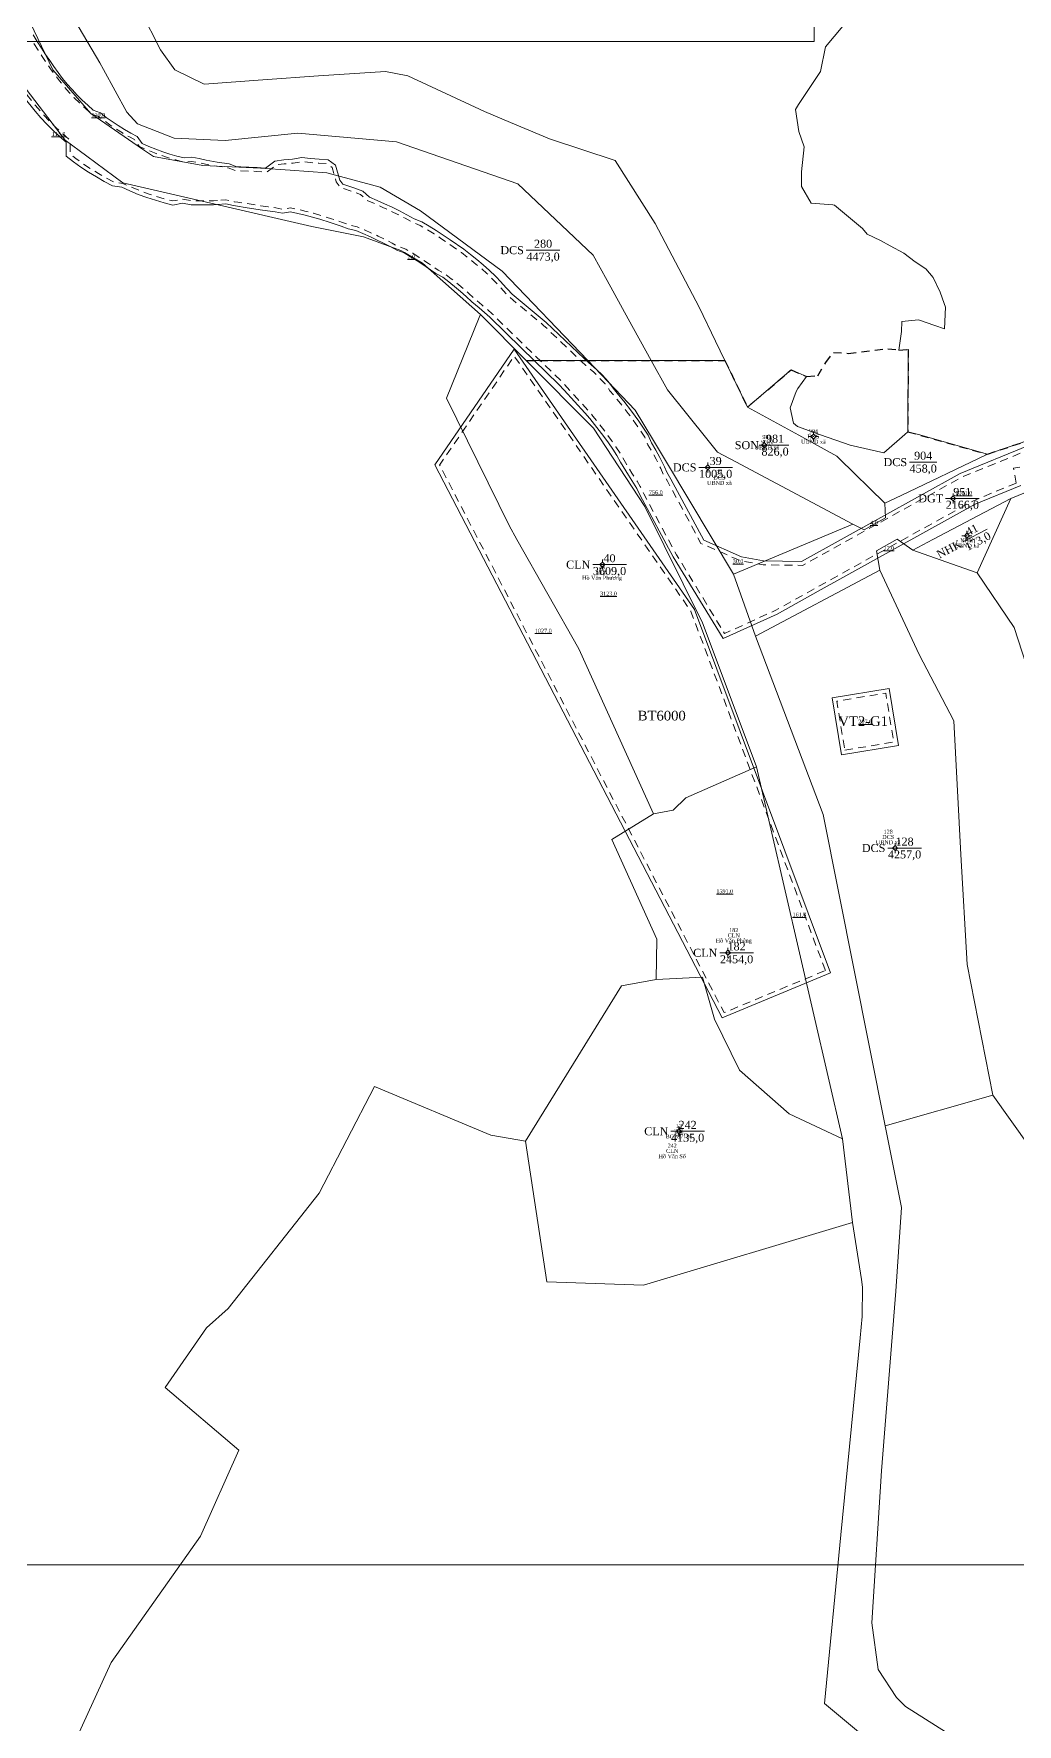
# Model space of a CAD drawing. Header units: metres. Extents: x 542180 to 550635, y 1840441 to 1846931.
# Drawn here: x 547072.3 to 547318, y 1841659.2 to 1842081.6 of the extents above; entities that cross this region are included whole.
import ezdxf
from ezdxf.enums import TextEntityAlignment as Align

# ---------------------------------------------------------------- set-up
doc = ezdxf.new("R2010")
doc.units = ezdxf.units.M
doc.header["$MEASUREMENT"] = 0
doc.linetypes.add('DGN Style 2', pattern=[3.355162, 2.013097, -1.342065])
for name, color, linetype, lineweight in [('Level 10', 7, 'Continuous', 0), ('Level 11', 7, 'Continuous', 0), ('Level 13', 7, 'Continuous', 0), ('Level 15', 7, 'Continuous', 0), ('Level 19', 7, 'Continuous', 0), ('Level 2', 7, 'Continuous', 0), ('Level 28', 7, 'Continuous', 0), ('Level 30', 7, 'Continuous', 0), ('Level 34', 7, 'Continuous', 0), ('Level 4', 7, 'Continuous', 0), ('Level 5', 7, 'Continuous', 0), ('Level 6', 7, 'Continuous', 0), ('Level 62', 7, 'Continuous', 0)]:
    doc.layers.add(name, color=color, linetype=linetype, lineweight=lineweight)
doc.styles.add('Style-Times New Roman', font='times.ttf')

# ---------------------------------------------------------------- blocks, each defined once
blk = doc.blocks.new('CENTRD')
at = {"layer": 'Level 11', "linetype": 'Continuous', "lineweight": 0}
h = blk.add_hatch(color=1, dxfattribs=at)
edge = h.paths.add_edge_path()
edge.add_arc((0, 0), 1.5, 0, 360)
at = {"layer": 'Level 11', "color": 1, "linetype": 'Continuous', "lineweight": 0}
for p, q in [((-6.25, 0), (-12.5, 0)), ((0, 6.25), (-6.25, 0)), ((-6.25, 0), (0, -6.25)), ((0, 12.5), (0, 6.25)), ((6.25, 0), (0, 6.25)), ((0, -6.25), (6.25, 0)), ((12.5, 0), (6.25, 0)), ((0, -6.25), (0, -12.5))]:
    blk.add_line(p, q, dxfattribs=at)
blk = doc.blocks.new('N_THUA_135')
at = {"layer": 'Level 13', "color": 1, "linetype": 'Continuous', "lineweight": 0}
blk.add_line((-1.84954, 0), (6.56046, 0), dxfattribs=at)
at = {"layer": 'Level 13', "color": 5, "linetype": 'Continuous', "lineweight": 0, "style": 'Style-Times New Roman'}
blk.add_text('280', height=2, dxfattribs=at).set_placement((2.35546, 1.6), align=Align.MIDDLE_CENTER)
at = {"layer": 'Level 2', "color": 3, "linetype": 'Continuous', "lineweight": 0, "style": 'Style-Times New Roman'}
blk.add_text('DCS', height=2, dxfattribs=at).set_placement((-2.44954, 0), align=Align.MIDDLE_RIGHT)
at = {"layer": 'Level 4', "color": 1, "linetype": 'Continuous', "lineweight": 0, "style": 'Style-Times New Roman'}
blk.add_text('4473,0', height=2, dxfattribs=at).set_placement((2.35546, -1.6), align=Align.MIDDLE_CENTER)
blk = doc.blocks.new('N_THUA_206')
at = {"layer": 'Level 13', "color": 1, "linetype": 'Continuous', "lineweight": 0}
blk.add_line((-2.231984, 0), (6.178016, 0), dxfattribs=at)
at = {"layer": 'Level 13', "color": 5, "linetype": 'Continuous', "lineweight": 0, "style": 'Style-Times New Roman'}
blk.add_text('39', height=2, dxfattribs=at).set_placement((1.973016, 1.6), align=Align.MIDDLE_CENTER)
at = {"layer": 'Level 2', "color": 3, "linetype": 'Continuous', "lineweight": 0, "style": 'Style-Times New Roman'}
blk.add_text('DCS', height=2, dxfattribs=at).set_placement((-2.831984, 0), align=Align.MIDDLE_RIGHT)
at = {"layer": 'Level 4', "color": 1, "linetype": 'Continuous', "lineweight": 0, "style": 'Style-Times New Roman'}
blk.add_text('1005,0', height=2, dxfattribs=at).set_placement((1.973016, -1.6), align=Align.MIDDLE_CENTER)
blk = doc.blocks.new('N_THUA_207')
at = {"layer": 'Level 13', "color": 1, "linetype": 'Continuous', "lineweight": 0}
blk.add_line((-2.429253, 0), (5.980747, 0), dxfattribs=at)
at = {"layer": 'Level 13', "color": 5, "linetype": 'Continuous', "lineweight": 0, "style": 'Style-Times New Roman'}
blk.add_text('40', height=2, dxfattribs=at).set_placement((1.775747, 1.6), align=Align.MIDDLE_CENTER)
at = {"layer": 'Level 2', "color": 3, "linetype": 'Continuous', "lineweight": 0, "style": 'Style-Times New Roman'}
blk.add_text('CLN', height=2, dxfattribs=at).set_placement((-3.029253, 0), align=Align.MIDDLE_RIGHT)
at = {"layer": 'Level 4', "color": 1, "linetype": 'Continuous', "lineweight": 0, "style": 'Style-Times New Roman'}
blk.add_text('3609,0', height=2, dxfattribs=at).set_placement((1.775747, -1.6), align=Align.MIDDLE_CENTER)
blk = doc.blocks.new('N_THUA_208')
at = {"layer": 'Level 13', "color": 1, "linetype": 'Continuous', "lineweight": 0}
blk.add_line((-0.965157, -0.507024), (5.104312, 2.681437), dxfattribs=at)
at = {"layer": 'Level 13', "color": 5, "linetype": 'Continuous', "lineweight": 0, "style": 'Style-Times New Roman'}
blk.add_text('41', height=2, rotation=27.714193, dxfattribs=at).set_placement((1.325479, 2.503652), align=Align.MIDDLE_CENTER)
at = {"layer": 'Level 2', "color": 3, "linetype": 'Continuous', "lineweight": 0, "style": 'Style-Times New Roman'}
blk.add_text('NHK', height=2, rotation=27.714193, dxfattribs=at).set_placement((-1.496324, -0.786061), align=Align.MIDDLE_RIGHT)
at = {"layer": 'Level 4', "color": 1, "linetype": 'Continuous', "lineweight": 0, "style": 'Style-Times New Roman'}
blk.add_text('173,0', height=2, rotation=27.714193, dxfattribs=at).set_placement((2.813675, -0.329239), align=Align.MIDDLE_CENTER)
blk = doc.blocks.new('N_THUA_224')
at = {"layer": 'Level 13', "color": 1, "linetype": 'Continuous', "lineweight": 0}
blk.add_line((-1.846563, 0), (6.563437, 0), dxfattribs=at)
at = {"layer": 'Level 13', "color": 5, "linetype": 'Continuous', "lineweight": 0, "style": 'Style-Times New Roman'}
blk.add_text('128', height=2, dxfattribs=at).set_placement((2.358437, 1.6), align=Align.MIDDLE_CENTER)
at = {"layer": 'Level 2', "color": 3, "linetype": 'Continuous', "lineweight": 0, "style": 'Style-Times New Roman'}
blk.add_text('DCS', height=2, dxfattribs=at).set_placement((-2.446563, 0), align=Align.MIDDLE_RIGHT)
at = {"layer": 'Level 4', "color": 1, "linetype": 'Continuous', "lineweight": 0, "style": 'Style-Times New Roman'}
blk.add_text('4257,0', height=2, dxfattribs=at).set_placement((2.358437, -1.6), align=Align.MIDDLE_CENTER)
blk = doc.blocks.new('N_THUA_231')
at = {"layer": 'Level 13', "color": 1, "linetype": 'Continuous', "lineweight": 0}
blk.add_line((-2.047505, 0), (6.362495, 0), dxfattribs=at)
at = {"layer": 'Level 13', "color": 5, "linetype": 'Continuous', "lineweight": 0, "style": 'Style-Times New Roman'}
blk.add_text('182', height=2, dxfattribs=at).set_placement((2.157495, 1.6), align=Align.MIDDLE_CENTER)
at = {"layer": 'Level 2', "color": 3, "linetype": 'Continuous', "lineweight": 0, "style": 'Style-Times New Roman'}
blk.add_text('CLN', height=2, dxfattribs=at).set_placement((-2.647505, 0), align=Align.MIDDLE_RIGHT)
at = {"layer": 'Level 4', "color": 1, "linetype": 'Continuous', "lineweight": 0, "style": 'Style-Times New Roman'}
blk.add_text('2454,0', height=2, dxfattribs=at).set_placement((2.157495, -1.6), align=Align.MIDDLE_CENTER)
blk = doc.blocks.new('N_THUA_247')
at = {"layer": 'Level 13', "color": 1, "linetype": 'Continuous', "lineweight": 0}
blk.add_line((-2.047505, 0), (6.362495, 0), dxfattribs=at)
at = {"layer": 'Level 13', "color": 5, "linetype": 'Continuous', "lineweight": 0, "style": 'Style-Times New Roman'}
blk.add_text('242', height=2, dxfattribs=at).set_placement((2.157495, 1.6), align=Align.MIDDLE_CENTER)
at = {"layer": 'Level 2', "color": 3, "linetype": 'Continuous', "lineweight": 0, "style": 'Style-Times New Roman'}
blk.add_text('CLN', height=2, dxfattribs=at).set_placement((-2.647505, 0), align=Align.MIDDLE_RIGHT)
at = {"layer": 'Level 4', "color": 1, "linetype": 'Continuous', "lineweight": 0, "style": 'Style-Times New Roman'}
blk.add_text('4135,0', height=2, dxfattribs=at).set_placement((2.157495, -1.6), align=Align.MIDDLE_CENTER)
blk = doc.blocks.new('N_THUA_268')
at = {"layer": 'Level 13', "color": 1, "linetype": 'Continuous', "lineweight": 0}
blk.add_line((-0.680959, 0), (6.175041, 0), dxfattribs=at)
at = {"layer": 'Level 13', "color": 5, "linetype": 'Continuous', "lineweight": 0, "style": 'Style-Times New Roman'}
blk.add_text('904', height=2, dxfattribs=at).set_placement((2.747041, 1.6), align=Align.MIDDLE_CENTER)
at = {"layer": 'Level 2', "color": 3, "linetype": 'Continuous', "lineweight": 0, "style": 'Style-Times New Roman'}
blk.add_text('DCS', height=2, dxfattribs=at).set_placement((-1.280959, 0), align=Align.MIDDLE_RIGHT)
at = {"layer": 'Level 4', "color": 1, "linetype": 'Continuous', "lineweight": 0, "style": 'Style-Times New Roman'}
blk.add_text('458,0', height=2, dxfattribs=at).set_placement((2.747041, -1.6), align=Align.MIDDLE_CENTER)
blk = doc.blocks.new('N_THUA_270')
at = {"layer": 'Level 13', "color": 1, "linetype": 'Continuous', "lineweight": 0}
blk.add_line((-1.89966, 0), (6.51034, 0), dxfattribs=at)
at = {"layer": 'Level 13', "color": 5, "linetype": 'Continuous', "lineweight": 0, "style": 'Style-Times New Roman'}
blk.add_text('951', height=2, dxfattribs=at).set_placement((2.30534, 1.6), align=Align.MIDDLE_CENTER)
at = {"layer": 'Level 2', "color": 3, "linetype": 'Continuous', "lineweight": 0, "style": 'Style-Times New Roman'}
blk.add_text('DGT', height=2, dxfattribs=at).set_placement((-2.49966, 0), align=Align.MIDDLE_RIGHT)
at = {"layer": 'Level 4', "color": 1, "linetype": 'Continuous', "lineweight": 0, "style": 'Style-Times New Roman'}
blk.add_text('2166,0', height=2, dxfattribs=at).set_placement((2.30534, -1.6), align=Align.MIDDLE_CENTER)
blk = doc.blocks.new('N_THUA_275')
at = {"layer": 'Level 13', "color": 1, "linetype": 'Continuous', "lineweight": 0}
blk.add_line((-0.738466, 0), (6.117534, 0), dxfattribs=at)
at = {"layer": 'Level 13', "color": 5, "linetype": 'Continuous', "lineweight": 0, "style": 'Style-Times New Roman'}
blk.add_text('981', height=2, dxfattribs=at).set_placement((2.689534, 1.6), align=Align.MIDDLE_CENTER)
at = {"layer": 'Level 2', "color": 3, "linetype": 'Continuous', "lineweight": 0, "style": 'Style-Times New Roman'}
blk.add_text('SON', height=2, dxfattribs=at).set_placement((-1.338466, 0), align=Align.MIDDLE_RIGHT)
at = {"layer": 'Level 4', "color": 1, "linetype": 'Continuous', "lineweight": 0, "style": 'Style-Times New Roman'}
blk.add_text('826,0', height=2, dxfattribs=at).set_placement((2.689534, -1.6), align=Align.MIDDLE_CENTER)

msp = doc.modelspace()

# ---------------------------------------------------------------- linework, layer by layer
at = {"layer": 'Level 10', "color": 7, "lineweight": 0}
for p, q in [((547184.1286, 1842011.2602), (547195.33, 1842000)), ((547210.69, 1842000), (547226.56, 1842000)), ((547316.4, 1841965.48), (547357.65, 1841982.51)), ((547308.02, 1841946.93), (547316.4, 1841965.48)), ((547247.16, 1841946.57), (547276.98, 1841959.06)), ((547252.65, 1841931.08), (547283.74, 1841947.62)), ((547247.16, 1841946.57), (547252.65, 1841931.08)), ((547252.88, 1841898.45), (547274.34, 1841805.51)), ((547285.03, 1841808.72), (547311.97, 1841816.38)), ((547274.34, 1841805.51), (547276.89, 1841784.62))]:
    msp.add_line(p, q, dxfattribs=at)
at = {"layer": 'Level 10', "color": 7, "lineweight": 0, "flags": 128}
for points in [[(547018.59, 1842283.06), (547025.17, 1842255.42), (547027.66, 1842245), (547034.51, 1842216.22), (547038.83, 1842200.15), (547039.1981, 1842199.0704), (547066.01, 1842120.44), (547077.14, 1842094.18), (547088.78, 1842074.36), (547089.6721, 1842072.7246), (547095.49, 1842062.06), (547098.21, 1842059.16), (547101.1669, 1842057.998), (547107.32, 1842055.58), (547120.11, 1842054.95), (547138.25, 1842056.79), (547162.87, 1842054.64), (547193.21, 1842044.14), (547212.02, 1842026.28), (547215.5202, 1842019.9537), (547220.8216, 1842010.3717), (547226.56, 1842000)], [(547007.9, 1842237.89), (547015.68, 1842222.7), (547027.26, 1842195.62), (547035.35, 1842181.6), (547050.75, 1842127.38), (547077.06, 1842072.59), (547086.53, 1842061.73), (547099.4223, 1842052.8408), (547102.15, 1842050.96), (547114.53, 1842048.73), (547128.96, 1842048.09), (547136.3208, 1842047.5741), (547145.51, 1842046.93), (547158.87, 1842043.3), (547168.95, 1842037.43), (547189.35, 1842022.32), (547210.69, 1842000)], [(547070.81, 1842154.68), (547082.27, 1842125.56), (547094.09, 1842097.02), (547103.9, 1842077.65), (547107.52, 1842072.6), (547114.88, 1842069.08), (547129.484, 1842070.1451), (547143.4, 1842071.16), (547160.1758, 1842072.216), (547165.7064, 1842071.1137), (547184.94, 1842062.24), (547189.8533, 1842060.1668), (547201.15, 1842055.4), (547217.53, 1842049.98), (547227.53, 1842034.19), (547238.56, 1842013.31), (547242.65, 1842004.84), (547244.99, 1842000)], [(547290.73, 1841982.2), (547290.75, 1842002.78), (547288.47, 1842002.61), (547289.12, 1842007.24), (547289.17, 1842009.73), (547293.33, 1842010.14), (547297.48, 1842008.7), (547299.85, 1842007.88), (547300.1, 1842013.35), (547299.81, 1842014.2), (547298.82, 1842017.05), (547297.03, 1842020.77), (547295.17, 1842022.89), (547292.52, 1842024.63), (547289.72, 1842026.84), (547286.28, 1842028.65), (547283.83, 1842029.99), (547280.51, 1842031.54), (547279.33, 1842032.97), (547272.34, 1842038.84), (547271.99, 1842038.87), (547266.58, 1842039.28), (547264.15, 1842043.51), (547264.15, 1842045.81), (547264.15, 1842047.1), (547264.77, 1842053.37), (547263.44, 1842057.26), (547262.59, 1842062.71), (547263.38, 1842063.99), (547268.89, 1842072.22), (547270.15, 1842078.36), (547274.45, 1842083.54)], [(547064.92, 1842074.9), (547080.07, 1842055.03), (547085.5032, 1842051.0143), (547094.52, 1842044.35), (547141.72, 1842033.46), (547154.65, 1842030.9), (547164.03, 1842027.52), (547164.9298, 1842026.9835), (547169.38, 1842024.33), (547183.89, 1842011.5), (547184.1286, 1842011.2602)], [(547184.1286, 1842011.2602), (547183.81, 1842011.3), (547183.599, 1842010.7799), (547175.42, 1841990.62), (547191.03, 1841958.76), (547193.0001, 1841955.2762), (547208.47, 1841927.92), (547227.12, 1841886.68)], [(547195.33, 1842000), (547212.12, 1841983.11), (547224.98, 1841963.48), (547239.41, 1841934.47), (547241.8182, 1841928.0303), (547252.88, 1841898.45)], [(547195.33, 1842000), (547202.05, 1842000), (547210.69, 1842000)], [(547210.69, 1842000), (547222.59, 1841987.56), (547227.1034, 1841980.0303), (547230.6149, 1841974.1722), (547247.16, 1841946.57)], [(547226.56, 1842000), (547230.61, 1841992.67), (547240.479, 1841980.381), (547243.13, 1841977.08), (547247.6988, 1841974.6478), (547276.98, 1841959.06)], [(547226.56, 1842000), (547232.77, 1842000), (547244.99, 1842000)], [(547244.99, 1842000), (547250.6237, 1841988.3636), (547250.6238, 1841988.3636), (547250.64, 1841988.33)], [(547250.64, 1841988.33), (547250.6589, 1841988.3462), (547261.51, 1841997.66), (547265.41, 1841995.97), (547263.2, 1841993), (547262.77, 1841992.27), (547261.29, 1841988.19), (547262.09, 1841984.36), (547263.1, 1841983.48), (547268.8921, 1841981.4514), (547276.32, 1841978.85), (547284.67, 1841976.9), (547289.9361, 1841981.5057), (547290.73, 1841982.2)], [(547310.58, 1841976.57), (547357.15, 1841992.29), (547395.7527, 1841994.8963), (547398.77, 1841995.1), (547405.8894, 1841995.3306), (547408.65, 1841995.42), (547423.34, 1841998.27)], [(547250.64, 1841988.33), (547263.4381, 1841981.3169), (547272.94, 1841976.11), (547273.5533, 1841975.5109), (547284.99, 1841964.34)], [(547290.73, 1841982.2), (547293.3249, 1841981.464), (547310.58, 1841976.57)], [(547284.99, 1841964.34), (547289.0071, 1841966.2599), (547310.2478, 1841976.4112), (547310.58, 1841976.57)], [(547284.99, 1841964.34), (547285.11, 1841960.64), (547279.76, 1841957.69), (547276.98, 1841959.06)], [(547291.92, 1841952.62), (547296.951, 1841955.2629), (547316.4, 1841965.48)], [(547283.74, 1841947.62), (547282.83, 1841952.4), (547288.04, 1841955.33), (547291.92, 1841952.62)], [(547291.92, 1841952.62), (547300.2286, 1841949.6836), (547308.02, 1841946.93)], [(547283.74, 1841947.62), (547293.55, 1841926.52), (547302.21, 1841909.96), (547303.92, 1841876.56), (547305.53, 1841849.03), (547311.97, 1841816.38)], [(547308.02, 1841946.93), (547317.26, 1841933.26), (547323.37, 1841914.51), (547326.04, 1841894.15)], [(547252.65, 1841931.08), (547269.56, 1841886.58), (547285.03, 1841808.72)], [(547227.12, 1841886.68), (547232.07, 1841887.66), (547235.23, 1841890.71), (547252.88, 1841898.45)], [(547227.77, 1841845.32), (547227.95, 1841855.35), (547216.69, 1841880.31), (547227.12, 1841886.68)], [(547195.16, 1841804.9), (547219.14, 1841843.69), (547227.77, 1841845.32)], [(547227.77, 1841845.32), (547239.38, 1841845.86), (547242.42, 1841835.41), (547248.59, 1841822.63), (547261.07, 1841811.73), (547274.34, 1841805.51)], [(547195.16, 1841804.9), (547186.5, 1841806.45), (547157.4, 1841818.54), (547143.57, 1841791.88), (547120.87, 1841763.06), (547115.43, 1841758.26), (547105.12, 1841743.37), (547123.53, 1841727.73), (547113.89, 1841706.18), (547091.6, 1841674.66), (547078.62, 1841646.23)], [(547311.97, 1841816.38), (547330.12, 1841790.9), (547331.26, 1841772.17), (547337.83, 1841757.27), (547343.92, 1841748.39), (547346.35, 1841747.35), (547351.12, 1841743.15), (547361.54, 1841739.19), (547368.69, 1841738.69), (547381.28, 1841743.89), (547395.73, 1841743.39), (547397.34, 1841741.25), (547401.34, 1841738.3), (547415.99, 1841695.92), (547426.14, 1841673.87), (547441.92, 1841636.82), (547452.45, 1841622.19), (547458.77, 1841610.42), (547473.59, 1841596.91), (547486.78, 1841586.34), (547501.63, 1841580.17), (547511.83, 1841573.79), (547533.39, 1841558.31)], [(547285.03, 1841808.72), (547289.08, 1841788.32), (547287.73, 1841767.39), (547284.1, 1841722.54), (547281.73, 1841684.57), (547283.29, 1841672.9), (547287.83, 1841665.89), (547290.15, 1841663.64), (547300.1195, 1841657.2786)], [(547195.16, 1841804.9), (547200.51, 1841769.79), (547224.6, 1841768.92), (547276.89, 1841784.62)], [(547276.89, 1841784.62), (547279.1216, 1841770.3093), (547279.41, 1841768.46), (547279.27, 1841761.06), (547278.7493, 1841755.7363), (547273.94, 1841706.57), (547269.84, 1841664.35), (547287.45, 1841649.71)]]:
    msp.add_lwpolyline(points, dxfattribs=at)
at = {"layer": 'Level 30', "color": 5, "linetype": 'Continuous', "lineweight": 0, "flags": 128}
for points in [[(547072.0904, 1842081.4088), (547073.1221, 1842079.729)], [(547073.1221, 1842079.729), (547073.139, 1842079.7015), (547074.1666, 1842078.0408), (547075.1873, 1842076.4953), (547076.2567, 1842074.9881), (547077.2905, 1842073.4635), (547078.3588, 1842071.9634), (547079.4606, 1842070.4872), (547080.6268, 1842069.0611), (547081.84, 1842067.6747), (547083.0986, 1842066.3294), (547084.367, 1842065.0602), (547085.7469, 1842063.7685), (547087.1336, 1842062.5556), (547088.9326, 1842061.8613), (547090.3811, 1842060.7557), (547091.8656, 1842059.6989), (547093.3845, 1842058.6922), (547094.9361, 1842057.7367), (547096.5187, 1842056.8335), (547098.1305, 1842055.9834), (547099.3373, 1842054.2577), (547101.0334, 1842053.503), (547102.7537, 1842052.8053), (547104.4963, 1842052.1653), (547106.2593, 1842051.5838), (547108.0406, 1842051.0613), (547109.8384, 1842050.5985), (547111.7681, 1842050.7693), (547113.5735, 1842050.4308), (547115.373, 1842050.0339), (547117.1888, 1842049.6966), (547118.1021, 1842049.5506), (547121.0759, 1842049.1156), (547123.0235, 1842048.4175), (547123.9924, 1842048.3902), (547128.081, 1842048.2476), (547130.1605, 1842048.0879), (547132.5235, 1842049.8275), (547134.7292, 1842050.1286), (547136.9407, 1842050.3173), (547139.2142, 1842050.6865), (547141.3907, 1842050.4867), (547143.5773, 1842050.2784), (547145.8028, 1842050.1626), (547147.6924, 1842048.8377), (547148.7872, 1842045.0944), (547149.503, 1842044.0752), (547152.523, 1842043.0385), (547154.4832, 1842042.3097), (547156.1273, 1842040.8007), (547158.042, 1842040.0003), (547159.9404, 1842039.1617), (547161.8216, 1842038.2854), (547163.6848, 1842037.3716), (547165.5295, 1842036.4207), (547167.3547, 1842035.4331), (547169.2832, 1842034.6216), (547171.0717, 1842033.5593), (547172.8386, 1842032.4614), (547174.5833, 1842031.3285), (547176.3049, 1842030.1608), (547179.7171, 1842027.7776), (547181.3667, 1842026.508), (547182.9905, 1842025.2057), (547184.588, 1842023.8711), (547186.1585, 1842022.5049), (547187.6442, 1842021.0457), (547189.0783, 1842019.5365), (547189.4318, 1842019.1551), (547189.4318, 1842019.155), (547191.8028, 1842016.5727), (547200.3469, 1842009.5138), (547209.7884, 1842000.5123), (547210.926, 1841999.5268), (547212.8813, 1841997.7805), (547214.3757, 1841996.3062), (547215.7986, 1841994.763), (547217.0249, 1841993.0482), (547218.3821, 1841991.4527), (547219.7071, 1841989.8304), (547221.634, 1841987.3469), (547223.4838, 1841984.809), (547224.6749, 1841983.086), (547225.8313, 1841981.3395), (547226.6545, 1841979.3855), (547227.7364, 1841977.6002), (547228.7328, 1841975.7654), (547229.8626, 1841973.4123), (547230.4927, 1841972.0484), (547231.5093, 1841970.3239), (547239.7194, 1841955.0724), (547249.1515, 1841950.9292), (547254.6567, 1841949.9451), (547264.1506, 1841949.8051), (547303.8049, 1841971.7733), (547320.8921, 1841978.742)], [(547069.833, 1842065.6751), (547072.6112, 1842062.28), (547074.0548, 1842060.6302), (547075.5526, 1842059.0294), (547077.1029, 1842057.4794), (547078.7039, 1842055.982), (547080.354, 1842054.5387), (547080.3779, 1842051.0331), (547082.192, 1842049.6484), (547084.0512, 1842048.3249), (547085.9536, 1842047.0641), (547087.8968, 1842045.8674), (547089.8789, 1842044.7361), (547091.8976, 1842043.6715), (547094.233, 1842043.282), (547096.2978, 1842042.3634), (547098.3919, 1842041.514), (547100.5133, 1842040.7349), (547102.6594, 1842040.027), (547104.8279, 1842039.391), (547107.0164, 1842038.8276), (547109.42, 1842039.3019), (547111.6089, 1842038.8915), (547113.8508, 1842038.8517), (547116.0828, 1842038.8877), (547117.1943, 1842038.934), (547118.2034, 1842038.9982), (547120.2217, 1842039.1267), (547122.1915, 1842038.6882), (547123.151, 1842038.5507), (547125.13, 1842038.2668), (547128.8419, 1842037.6747), (547130.6996, 1842037.4205), (547132.5518, 1842037.1293), (547134.3978, 1842036.8011), (547136.3833, 1842037.1368), (547138.2287, 1842036.732), (547140.0657, 1842036.2903), (547141.8934, 1842035.812), (547143.7112, 1842035.2972), (547146.3696, 1842034.4728), (547149.0978, 1842033.5362), (547150.8687, 1842032.8778), (547152.7387, 1842032.4616), (547154.4874, 1842031.7305), (547156.4082, 1842030.8795), (547157.939, 1842030.1644), (547159.6407, 1842029.3299), (547161.3253, 1842028.4614), (547162.9922, 1842027.5595), (547164.8038, 1842026.9052), (547166.4389, 1842025.934), (547168.0542, 1842024.9303), (547170.3648, 1842023.4149), (547172.7754, 1842021.7283), (547174.4574, 1842020.8005), (547175.9685, 1842019.6375), (547177.875, 1842018.0996), (547178.9194, 1842017.222), (547180.358, 1842015.9705), (547181.7634, 1842014.6819), (547183.593, 1842013.1451), (547186.2427, 1842010.8497), (547194.1136, 1842003.0978), (547203.4937, 1841994.0332), (547204.8317, 1841992.5722), (547207.3796, 1841989.7248), (547209.9705, 1841986.9248), (547211.2067, 1841985.4716), (547212.4135, 1841983.994), (547213.5905, 1841982.4926), (547214.7373, 1841980.9679), (547215.8533, 1841979.4206), (547216.9382, 1841977.8512), (547217.9915, 1841976.2605), (547218.9092, 1841974.5849), (547220.9013, 1841971.3346), (547222.1748, 1841969.3131), (547222.9562, 1841968.0299), (547223.8216, 1841966.2247), (547232.0146, 1841950.9641), (547244.5177, 1841930.4873), (547258.0225, 1841936.6397), (547268.2862, 1841942.3345), (547307.5124, 1841964.0513), (547318.9034, 1841968.745)], [(547271.374, 1841847.0001), (547244.3037, 1841835.7479), (547172.5073, 1841973.948), (547192.3461, 1842002.8608), (547237.3908, 1841937.7782), (547271.374, 1841847.0001)], [(547288.3316, 1841903.8079), (547274.1226, 1841901.47), (547271.7848, 1841915.6789), (547285.9937, 1841918.0168), (547288.3316, 1841903.8079)]]:
    msp.add_lwpolyline(points, dxfattribs=at)
at = {"layer": 'Level 34', "color": 2, "linetype": 'DGN Style 2', "lineweight": 30}
for p, q in [((547270.17, 1841999.48), (547272.13, 1842001.98)), ((547272.13, 1842001.98), (547275.75, 1842001.78)), ((547275.75, 1842001.78), (547285.72, 1842002.95)), ((547285.72, 1842002.95), (547288.47, 1842002.61)), ((547288.47, 1842002.61), (547290.75, 1842002.78)), ((547290.75, 1842002.78), (547290.73, 1841982.2)), ((547195.33, 1842000), (547210.69, 1842000)), ((547210.69, 1842000), (547226.56, 1842000)), ((547226.56, 1842000), (547244.99, 1842000)), ((547244.99, 1842000), (547250.64, 1841988.33)), ((547250.64, 1841988.33), (547261.51, 1841997.66)), ((547261.51, 1841997.66), (547265.41, 1841995.97)), ((547268.2, 1841996.19), (547270.17, 1841999.48)), ((547265.41, 1841995.97), (547268.2, 1841996.19)), ((547310.58, 1841976.57), (547357.15, 1841992.29)), ((547290.73, 1841982.2), (547310.58, 1841976.57))]:
    msp.add_line(p, q, dxfattribs=at)
at = {"layer": 'Level 6', "color": 2, "linetype": 'DGN Style 2', "lineweight": 0, "flags": 128}
for points in [[(547118.139907, 1842039.996182), (547117.141738, 1842039.932678), (547116.053922, 1842039.887364), (547113.851612, 1842039.851843), (547111.710628, 1842039.889852), (547109.41517, 1842040.32023), (547107.045694, 1842039.852664), (547105.093345, 1842040.35527), (547102.956827, 1842040.98189), (547100.84239, 1842041.679346), (547098.752308, 1842042.446944), (547096.689082, 1842043.283821), (547094.523122, 1842044.247426), (547092.221311, 1842044.631324), (547090.360122, 1842045.612857), (547088.406981, 1842046.727629), (547086.492155, 1842047.906855), (547084.61754, 1842049.149241), (547082.785503, 1842050.453404), (547081.374533, 1842051.530396), (547081.35091, 1842054.995282), (547079.37481, 1842056.723726), (547077.798153, 1842058.198358), (547076.271423, 1842059.724793), (547074.796396, 1842061.301254), (547073.374651, 1842062.926077), (547070.628127, 1842066.282468), (547069.390442, 1842068.020437), (547068.272134, 1842069.789454), (547067.416603, 1842071.726505), (547066.609636, 1842073.735258), (547065.906879, 1842075.671701), (547065.212663, 1842077.62257), (547061.475301, 1842085.463838), (547053.891023, 1842099.655068), (547048.28534, 1842109.48934), (547047.380247, 1842111.274019), (547046.624731, 1842112.595462), (547045.378307, 1842114.810664), (547044.446611, 1842116.569022), (547043.654733, 1842118.440868), (547042.750693, 1842120.296699), (547041.173676, 1842123.653438), (547040.189369, 1842125.832819), (547038.603383, 1842129.585292), (547037.823916, 1842131.463729), (547036.320676, 1842135.245919), (547034.903299, 1842139.061796), (547034.041663, 1842141.482271), (547032.264515, 1842146.748724), (547031.179918, 1842150.633666), (547026.256532, 1842166.883213), (547022.129, 1842179.52433), (547021.600752, 1842181.467648), (547020.922435, 1842183.378488), (547019.603856, 1842187.020307), (547018.966285, 1842188.856382), (547017.593077, 1842192.569518), (547016.645624, 1842194.298838), (547015.175068, 1842197.833616), (547013.584602, 1842201.386531), (547012.6034, 1842203.45973), (547011.02114, 1842206.636919), (547010.117354, 1842208.369142), (547008.285264, 1842211.715581), (547007.562816, 1842213.556402), (547005.517731, 1842216.961121), (547003.443979, 1842220.237751), (547002.442235, 1842221.896309), (547000.326491, 1842225.287161), (546989.655355, 1842240.828791), (546958.926008, 1842285.710225), (546945.359177, 1842304.961481), (546936.428484, 1842318.572161), (546927.701944, 1842330.59857), (546926.367921, 1842332.122592), (546925.288291, 1842333.539473), (546924.986061, 1842334.585653), (546924.220316, 1842335.461525), (546922.946224, 1842336.846456), (546921.666097, 1842338.147049), (546920.452127, 1842339.581854), (546919.012951, 1842340.788684), (546917.769881, 1842342.073429), (546916.435318, 1842343.363798), (546915.058498, 1842344.608954), (546913.644188, 1842345.804834), (546912.929203, 1842346.379544), (546912.180872, 1842346.960783), (546910.689843, 1842348.059827), (546909.159689, 1842349.110987), (546907.619676, 1842350.095023), (546906.076107, 1842351.134965), (546904.420291, 1842352.043683), (546902.76083, 1842352.883647), (546901.074728, 1842353.667604), (546899.459606, 1842354.355883), (546897.627974, 1842355.065295), (546895.871147, 1842355.677318), (546894.079933, 1842356.235153), (546890.481403, 1842357.101054), (546888.660695, 1842357.473731), (546886.829031, 1842357.785424), (546884.988001, 1842358.035918), (546883.139635, 1842358.224909), (546881.285987, 1842358.352192), (546879.429157, 1842358.417667), (546877.516539, 1842358.421231), (546875.669268, 1842358.160259), (546873.882393, 1842358.04443), (546872.091815, 1842357.890752), (546870.274103, 1842357.850481), (546868.408767, 1842357.746192), (546867.679219, 1842357.688358), (546864.396416, 1842357.376649), (546847.670153, 1842354.209598), (546828.743573, 1842350.637638), (546826.771856, 1842350.131269)], [(547072.270123, 1842079.205421), (547072.287825, 1842079.176616), (547073.32401, 1842077.502042), (547074.362066, 1842075.930262), (547075.434993, 1842074.418092), (547076.469282, 1842072.89277), (547077.550726, 1842071.374213), (547078.672458, 1842069.871308), (547079.863253, 1842068.415132), (547081.098397, 1842067.003655), (547082.379617, 1842065.634177), (547083.671447, 1842064.341532), (547085.075833, 1842063.026912), (547086.608445, 1842061.686387), (547088.439356, 1842060.979772), (547089.787598, 1842059.950696), (547091.299242, 1842058.874572), (547092.84594, 1842057.849448), (547094.425943, 1842056.876457), (547096.037477, 1842055.956744), (547097.449785, 1842055.21186), (547098.676987, 1842053.456986), (547100.642107, 1842052.582583), (547102.393307, 1842051.872351), (547104.167214, 1842051.220852), (547105.961866, 1842050.628913), (547107.775144, 1842050.097033), (547109.755457, 1842049.587249), (547111.719131, 1842049.761056), (547113.373616, 1842049.450852), (547115.173935, 1842049.053771), (547117.018528, 1842048.711123), (547117.950797, 1842048.56209), (547120.832421, 1842048.140574), (547122.836067, 1842047.422384), (547123.960889, 1842047.390691), (547128.025262, 1842047.248936), (547130.454252, 1842047.062396), (547132.911185, 1842048.871148), (547134.839407, 1842049.13437), (547137.063532, 1842049.324147), (547139.249194, 1842049.679083), (547141.297576, 1842049.491044), (547143.503868, 1842049.280868), (547145.463934, 1842049.178879), (547146.831078, 1842048.220301), (547147.873824, 1842044.654983), (547148.871251, 1842043.234786), (547152.18636, 1842042.096782), (547153.951227, 1842041.440606), (547155.580089, 1842039.945592), (547157.647081, 1842039.081529), (547159.527195, 1842038.251007), (547161.39026, 1842037.383155), (547163.235493, 1842036.478167), (547165.062415, 1842035.536431), (547166.921795, 1842034.530336), (547168.831801, 1842033.726618), (547170.552421, 1842032.704636), (547172.302358, 1842031.617277), (547174.030282, 1842030.49527), (547175.737909, 1842029.337047), (547179.125525, 1842026.971018), (547180.748856, 1842025.721636), (547182.357045, 1842024.431856), (547183.939204, 1842023.110072), (547185.479358, 1842021.770271), (547186.931173, 1842020.344351), (547188.349104, 1842018.852167), (547188.686974, 1842018.487631), (547191.112781, 1842015.845639), (547199.682581, 1842008.765506), (547209.115612, 1841999.772081), (547210.265516, 1841998.775922), (547212.196666, 1841997.05119), (547213.656555, 1841995.610937), (547215.021318, 1841994.13079), (547216.235953, 1841992.432301), (547217.613922, 1841990.812385), (547218.924687, 1841989.207515), (547220.83472, 1841986.745754), (547222.668321, 1841984.230079), (547223.846629, 1841982.525583), (547224.945979, 1841980.865245), (547225.761354, 1841978.929818), (547226.868915, 1841977.102174), (547227.842118, 1841975.310089), (547228.957909, 1841972.986167), (547229.605859, 1841971.58363), (547230.637981, 1841969.832799), (547239.002047, 1841954.295284), (547248.85833, 1841949.965755), (547254.560714, 1841948.946407), (547264.402195, 1841948.801281), (547304.237537, 1841970.869777), (547321.282499, 1841977.821251), (547331.899214, 1841982.496436), (547334.492009, 1841983.738394), (547335.557895, 1841984.240291), (547337.417947, 1841985.087608), (547339.31826, 1841985.816736), (547341.258016, 1841986.50404), (547343.246964, 1841987.173045), (547345.169088, 1841987.939513), (547347.112687, 1841988.524767), (547349.099509, 1841989.088603), (547351.095157, 1841989.620584), (547353.099646, 1841990.120763), (547354.785776, 1841990.515162), (547357.13013, 1841991.024135), (547359.155024, 1841991.427288), (547361.186662, 1841991.798111), (547363.224074, 1841992.136291), (547365.281096, 1841992.444085), (547367.320777, 1841992.776804), (547369.358602, 1841993.01525), (547371.400746, 1841993.221268), (547373.436554, 1841993.337589), (547375.491663, 1841993.365603), (547377.557548, 1841993.366625), (547379.552731, 1841993.565442), (547388.878604, 1841993.629583), (547397.585484, 1841993.585448), (547400.16782, 1841993.842834), (547401.639005, 1841993.998554), (547403.548602, 1841994.405236), (547405.427803, 1841994.569333), (547407.372557, 1841994.763618), (547409.314919, 1841994.983922), (547411.254256, 1841995.230102), (547413.254969, 1841995.51128), (547415.146097, 1841996.062821), (547417.006083, 1841996.374895), (547418.926113, 1841996.723579), (547420.841368, 1841997.09773), (547422.751423, 1841997.497361), (547424.659291, 1841997.923192), (547428.44415, 1841998.847745), (547430.302252, 1841999.341361), (547432.216174, 1841999.746417), (547434.118565, 1842000.306358), (547437.829798, 1842001.435004), (547440.16053, 1842002.11485), (547443.543755, 1842003.137062), (547466.943821, 1842011.575865), (547480.409636, 1842017.242993), (547497.562721, 1842024.336723), (547519.323202, 1842032.431224), (547537.067997, 1842040.202459), (547537.373954, 1842040.338395), (547538.919948, 1842041.01851), (547540.771286, 1842041.811657), (547542.64863, 1842042.541989), (547544.543766, 1842043.261853), (547546.444544, 1842043.966564), (547548.453119, 1842044.692863), (547550.218452, 1842045.788401), (547552.036314, 1842046.413085), (547553.962139, 1842047.057749), (547555.893008, 1842047.686962), (547557.829007, 1842048.300653), (547559.770215, 1842048.899167), (547561.146389, 1842049.313023), (547563.665778, 1842050.048925), (547565.617882, 1842050.599748), (547569.543708, 1842051.656732), (547571.50844, 1842052.160599), (547573.480144, 1842052.646876), (547575.453815, 1842053.11939), (547579.418713, 1842054.018636), (547581.395784, 1842054.442075), (547583.376293, 1842054.820949), (547585.876094, 1842055.239786), (547587.354639, 1842055.479041)], [(547317.779344, 1841969.363396), (547307.078305, 1841964.953997), (547267.801437, 1841943.209146), (547257.571922, 1841937.533313), (547244.909433, 1841931.764646), (547232.882533, 1841951.461555), (547224.713461, 1841966.677586), (547223.836316, 1841968.507286), (547223.024951, 1841969.839694), (547221.750684, 1841971.862411), (547219.774553, 1841975.086657), (547218.84843, 1841976.777635), (547217.766466, 1841978.411624), (547216.6702, 1841979.997466), (547215.542494, 1841981.560996), (547214.383666, 1841983.101688), (547213.194331, 1841984.618822), (547211.974874, 1841986.111919), (547210.71866, 1841987.588647), (547208.119248, 1841990.397845), (547205.573065, 1841993.243327), (547204.210556, 1841994.731089), (547194.811921, 1842003.813601), (547186.921626, 1842011.584602), (547184.242009, 1842013.905919), (547182.423207, 1842015.433649), (547181.024191, 1842016.716395), (547179.56928, 1842017.982085), (547178.510651, 1842018.871642), (547176.587463, 1842020.423003), (547175.007019, 1842021.639373), (547173.305035, 1842022.578196), (547170.925774, 1842024.242869), (547168.592381, 1842025.773218), (547166.958181, 1842026.788662), (547165.232822, 1842027.813473), (547163.402267, 1842028.474619), (547161.792402, 1842029.345659), (547160.090014, 1842030.22333), (547158.370807, 1842031.066415), (547156.822395, 1842031.789743), (547154.882842, 1842032.649051), (547153.042563, 1842033.418439), (547151.152897, 1842033.839016), (547149.434446, 1842034.477916), (547146.680119, 1842035.423486), (547143.995583, 1842036.255991), (547142.156253, 1842036.776888), (547140.309201, 1842037.260252), (547138.452745, 1842037.70663), (547136.407972, 1842038.155164), (547134.402093, 1842037.816018), (547132.716994, 1842038.115612), (547130.845056, 1842038.409915), (547128.988466, 1842038.663963), (547125.279772, 1842039.255552), (547123.292929, 1842039.540577), (547122.371338, 1842039.672644), (547120.300133, 1842040.133718), (547118.139861, 1842039.996179)], [(547317.779344, 1841969.363396), (547317.122251, 1841973.100952), (547336.47427, 1841976.503), (547336.5617, 1841976.503)]]:
    msp.add_lwpolyline(points, dxfattribs=at)
for points in [[(547270.099188, 1841847.553153), (547236.497829, 1841937.311254), (547192.349658, 1842001.098509), (547173.671198, 1841973.876772), (547244.767777, 1841837.02375), (547270.099188, 1841847.553153)], [(547274.946985, 1841902.619087), (547287.182513, 1841904.632279), (547285.169322, 1841916.867713), (547272.93388, 1841914.854521), (547274.946985, 1841902.619087)]]:
    msp.add_lwpolyline(points, close=True, dxfattribs=at)
at = {"layer": 'Level 62', "color": 7, "linetype": 'Continuous', "lineweight": 0}
msp.add_line((547063.1009, 1842079.729), (547073.1221, 1842079.729), dxfattribs=at)
at = {"layer": 'Level 62', "color": 7, "linetype": 'Continuous', "lineweight": 0, "flags": 128}
for points in [[(547073.1221, 1842079.729), (547267.2922, 1842079.729), (547267.2922, 1842276.5675)], [(547027.5443, 1842079.729), (547027.5443, 1841699.0675), (547857.5443, 1841699.0675), (547857.5443, 1841853.8346)]]:
    msp.add_lwpolyline(points, dxfattribs=at)

# ---------------------------------------------------------------- block references
at = {"layer": 'Level 11', "color": 1, "linetype": 'Continuous', "lineweight": 0, "xscale": 0.1, "yscale": 0.1, "zscale": 0.1}
for p in [(547267.1, 1841981), (547254.83, 1841978.84), (547240.7, 1841973.28), (547302.02, 1841965.54), (547305.48, 1841956.2), (547214.37, 1841948.99), (547287.53, 1841878.17), (547245.75, 1841851.98), (547233.51, 1841807.39)]:
    msp.add_blockref('CENTRD', p, dxfattribs=at)
at = {"layer": 'Level 2', "color": 3, "linetype": 'Continuous', "lineweight": 0}
for name, p in [('N_THUA_135', (547197.189768, 1842027.566606)), ('N_THUA_275', (547254.83, 1841978.84)), ('N_THUA_268', (547291.788649, 1841974.602489)), ('N_THUA_206', (547240.7, 1841973.28)), ('N_THUA_270', (547302.02, 1841965.54)), ('N_THUA_208', (547305.392771, 1841955.179244)), ('N_THUA_207', (547214.37, 1841948.99)), ('N_THUA_224', (547287.53, 1841878.17)), ('N_THUA_231', (547245.75, 1841851.98)), ('N_THUA_247', (547233.51, 1841807.39))]:
    msp.add_blockref(name, p, dxfattribs=at)

# ---------------------------------------------------------------- texts
at = {"layer": 'Level 15', "color": 1, "linetype": 'Continuous', "lineweight": 0, "char_height": 1, "attachment_point": 5, "line_spacing_factor": 0.790495, "style": 'Style-Times New Roman'}
for s, insert in [('981\\PSON\\PUBND xã', (547255.478672, 1841979.560919)), ('904\\PDCS\\PUBND xã', (547267.098702, 1841981)), ('39\\PDCS\\PUBND xã', (547243.59374, 1841970.719728)), ('41\\PNHK\\PUBND xã', (547305.44667, 1841955.009995)), ('40\\PCLN\\PHồ Văn Phương', (547214.27395, 1841946.83993)), ('128\\PDCS\\PUBND xã', (547285.78316, 1841880.92404)), ('182\\PCLN\\PHồ Văn Phêng', (547247.194492, 1841856.177252)), ('242\\PCLN\\PHồ Văn Số', (547231.819656, 1841802.464422))]:
    msp.add_mtext(s, dxfattribs=dict(at, insert=insert))
at = {"layer": 'Level 19', "color": 2, "linetype": 'Continuous', "lineweight": 0, "insert": (547233.51, 1841807.39), "char_height": 1, "attachment_point": 5, "line_spacing_factor": 0.790495, "style": 'Style-Times New Roman'}
msp.add_mtext('13\\P242\\PBG287136', dxfattribs=at)
at = {"layer": 'Level 28', "color": 1, "lineweight": 0, "style": 'Style-Times New Roman'}
for s, p in [('BT6000', (547223.21068, 1841910.040068)), ('VT2-G1', (547273.344854, 1841908.672966))]:
    msp.add_text(s, height=2.421591, dxfattribs=at).set_placement(p)
at = {"layer": 'Level 5', "color": 5, "linetype": 'Continuous', "lineweight": 0, "style": 'Style-Times New Roman'}
for s, p in [('%%u110,0%%U', (547088.389451, 1842061.315479)), ('%%u113,0%%U', (547078.449244, 1842056.609608)), ('%%u2,0%%U', (547166.604999, 1842025.9093)), ('%%u756,0%%U', (547227.718541, 1841967.052713)), ('%%u1761,0%%U', (547304.674171, 1841966.879749)), ('%%u4,0%%U', (547282.251869, 1841959.456296)), ('%%u12,0%%U', (547285.963002, 1841953.102284)), ('%%u30,0%%U', (547248.26905, 1841949.809304)), ('%%u3123,0%%U', (547215.887545, 1841941.738891)), ('%%u1027,0%%U', (547199.600935, 1841932.46739)), ('%%u207,0%%U', (547280.058178, 1841909.743392)), ('%%u1591,0%%U', (547244.943561, 1841867.370445)), ('%%u161,0%%U', (547263.608952, 1841861.532809))]:
    msp.add_text(s, height=1, dxfattribs=at).set_placement(p, align=Align.MIDDLE_CENTER)

doc.saveas('drawing.dxf')
